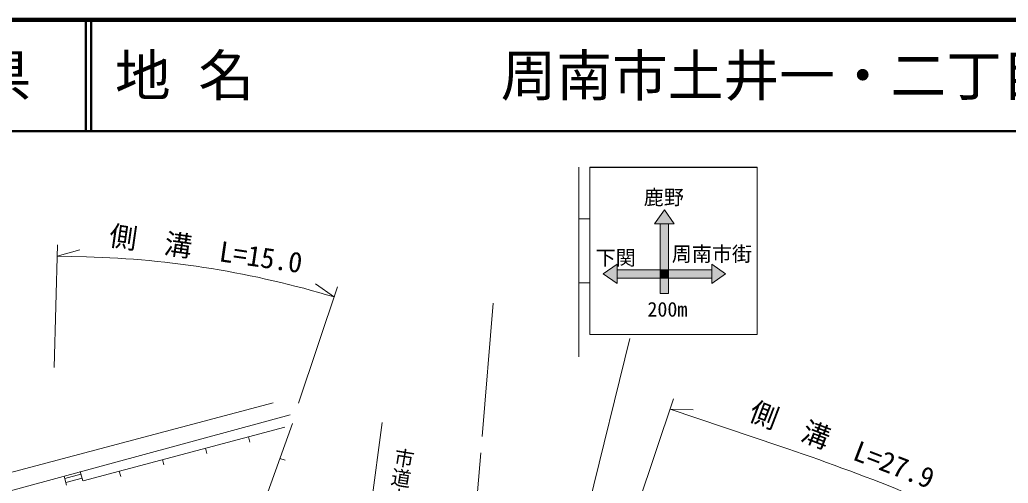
# Model space of a CAD drawing. Units: millimetres, scale not verified, with parts at other scales. Extents: x 40000 to 212862254, y 20000 to 40005403.
# Drawn here: x 361830 to 450597, y 338409 to 380000 of the extents above; entities that cross this region are included whole.
import ezdxf
from ezdxf.enums import TextEntityAlignment as Align

# ---------------------------------------------------------------- set-up
doc = ezdxf.new("R2010")
doc.units = ezdxf.units.MM
doc.header["$LTSCALE"] = 1000
doc.linetypes.add('CHAIN', pattern=[18.5, 12, -1.5, 3.5, -1.5])
for name, color, linetype, lineweight in [('M-BGD', 7, 'Continuous', 13), ('M-BMK-HTXT', 7, 'CHAIN', 13), ('M-STR-HTXT', 7, 'Continuous', 13), ('M-STR-STRC', 7, 'Continuous', 13), ('M-TTL', 2, 'Continuous', 140), ('M-TTL-LINE', 7, 'Continuous', 50), ('M-TTL-TXT', 7, 'Continuous', 13)]:
    doc.layers.add(name, color=color, linetype=linetype, lineweight=lineweight)
doc.styles.add('@ＭＳ ゴシック', font='')
doc.styles.add('ＭＳ ゴシック', font='')
doc.styles.get('@ＭＳ ゴシック').set_extended_font_data('@MS Gothic')
doc.styles.get('ＭＳ ゴシック').set_extended_font_data('MS Gothic')

msp = doc.modelspace()

# ---------------------------------------------------------------- hatches: boundary and pattern name
at = {"layer": 'M-STR-STRC'}
for points in [[(419717, 362945), (420592, 361695), (420092, 361695), (419342, 361695), (418842, 361695)], [(419342, 361695), (420092, 361695), (420092, 357570), (419342, 357570)], [(415467, 358070), (415467, 357570), (415467, 356820), (415467, 356320), (414217, 357195)], [(423967, 357570), (423967, 358070), (425217, 357195), (423967, 356320), (423967, 356820)], [(415467, 357570), (419342, 357570), (419342, 356820), (415467, 356820)], [(419342, 357570), (420092, 357570), (420092, 356820), (419342, 356820)], [(420092, 357570), (423967, 357570), (423967, 356820), (420092, 356820)], [(419342, 356820), (420092, 356820), (420092, 355445), (419342, 355445)]]:
    msp.add_hatch(color=256, dxfattribs=at).paths.add_polyline_path(points)

# ---------------------------------------------------------------- linework, layer by layer
at = {"layer": 'M-BGD'}
for p, q in [((358071, 338600), (384600, 345621)), ((358460, 337046), (386109, 344542)), ((377111, 318029), (386323, 343780)), ((390703, 316329), (394362, 343850)), ((367517, 338635), (385622, 343450)), ((382368, 342584), (382496, 342101)), ((378502, 341556), (378631, 341073)), ((374637, 340528), (374765, 340045)), ((385196, 340631), (385667, 340463)), ((365881, 338833), (367329, 339222)), ((367493, 338629), (367268, 339447)), ((370771, 339500), (370900, 339017)), ((366033, 338243), (365821, 339055)), ((367428, 338852), (365979, 338463))]:
    msp.add_line(p, q, dxfattribs=at)
at = {"layer": 'M-BMK-HTXT'}
msp.add_line((404341, 354576), (402451, 331623), dxfattribs=at)
at = {"layer": 'M-STR-HTXT'}
for p, q in [((364921, 348804), (365225, 359799)), ((365197, 358800), (367213, 359344)), ((365197, 358800), (367815, 358727)), ((386858, 345607), (390356, 356036)), ((390080, 355099), (388375, 356304)), ((417047, 335566), (420545, 345995)), ((420227, 345047), (430100, 341735)), ((420227, 345047), (422314, 344980))]:
    msp.add_line(p, q, dxfattribs=at)
for centre, radius, start, end in [((365465, 273760), 85000, 73.18724, 88.41607), ((368094, 156856), 195000, 67.99103, 71.45919)]:
    msp.add_arc(centre, radius, start, end, dxfattribs=at)
at = {"layer": 'M-STR-STRC'}
for p, q in [((412038, 366766), (412038, 349766)), ((413038, 366766), (413038, 351766)), ((428038, 366765), (428038, 351765)), ((418842, 361695), (419717, 362945)), ((419717, 362945), (420592, 361695)), ((412038, 362141), (413038, 362141)), ((420592, 361695), (418842, 361695)), ((419342, 361695), (419342, 355445)), ((420092, 361695), (420092, 355445)), ((414217, 357195), (415467, 358070)), ((415467, 358070), (415467, 356320)), ((423967, 358070), (425217, 357195)), ((423967, 356320), (423967, 358070)), ((415467, 356320), (414217, 357195)), ((415467, 357570), (423967, 357570)), ((425217, 357195), (423967, 356320)), ((412038, 356391), (413038, 356391)), ((415467, 356820), (423967, 356820)), ((419342, 355445), (420092, 355445)), ((413038, 351766), (428038, 351765)), ((406484, 310258), (416606, 351387))]:
    msp.add_line(p, q, dxfattribs=at)
at = {"layer": 'M-STR-STRC', "lineweight": 25}
msp.add_line((413038, 366766), (428038, 366765), dxfattribs=at)
at = {"layer": 'M-TTL'}
msp.add_line((680000, 380000), (40000, 380000), dxfattribs=at)
at = {"layer": 'M-TTL-LINE'}
for p, q in [((367750, 380000), (367750, 370000)), ((368250, 380000), (368250, 370000)), ((40000, 370000), (680000, 370000))]:
    msp.add_line(p, q, dxfattribs=at)

# ---------------------------------------------------------------- texts
at = {"layer": 'M-BGD', "style": '@ＭＳ ゴシック'}
msp.add_text('市道土井二丁目\u3000号線', height=1320, rotation=260.93, dxfattribs=at).set_placement((395435, 341727), align=Align.BOTTOM_LEFT)
at = {"layer": 'M-STR-HTXT', "style": 'ＭＳ ゴシック'}
for s, rotation, p in [('側\u3000溝\u3000L=15.0', 351.732, (378330, 357974)), ('側\u3000溝\u3000L=27.9', 339.046, (435152, 340496))]:
    msp.add_text(s, height=1833, rotation=rotation, dxfattribs=at).set_placement(p, align=Align.BOTTOM_CENTER)
at = {"layer": 'M-STR-STRC', "style": 'ＭＳ ゴシック'}
for s, p in [('鹿野', (419666, 364067)), ('周南市街', (423984, 358982)), ('下関', (415347, 358639)), ('200m', (419988, 354018))]:
    msp.add_text(s, height=1320, rotation=359.998, dxfattribs=at).set_placement(p, align=Align.MIDDLE_CENTER)
at = {"layer": 'M-TTL-TXT', "style": 'ＭＳ ゴシック'}
msp.add_text('山\u3000口\u3000県', height=3666, dxfattribs=at).set_placement((350375, 375000), align=Align.MIDDLE_CENTER)
for s, p in [('地 名', (370380, 375000)), ('周南市土井一・二丁目\u3000大字下上', (405024, 375000))]:
    msp.add_text(s, height=3666, dxfattribs=at).set_placement(p, align=Align.MIDDLE_LEFT)

doc.saveas('drawing.dxf')
